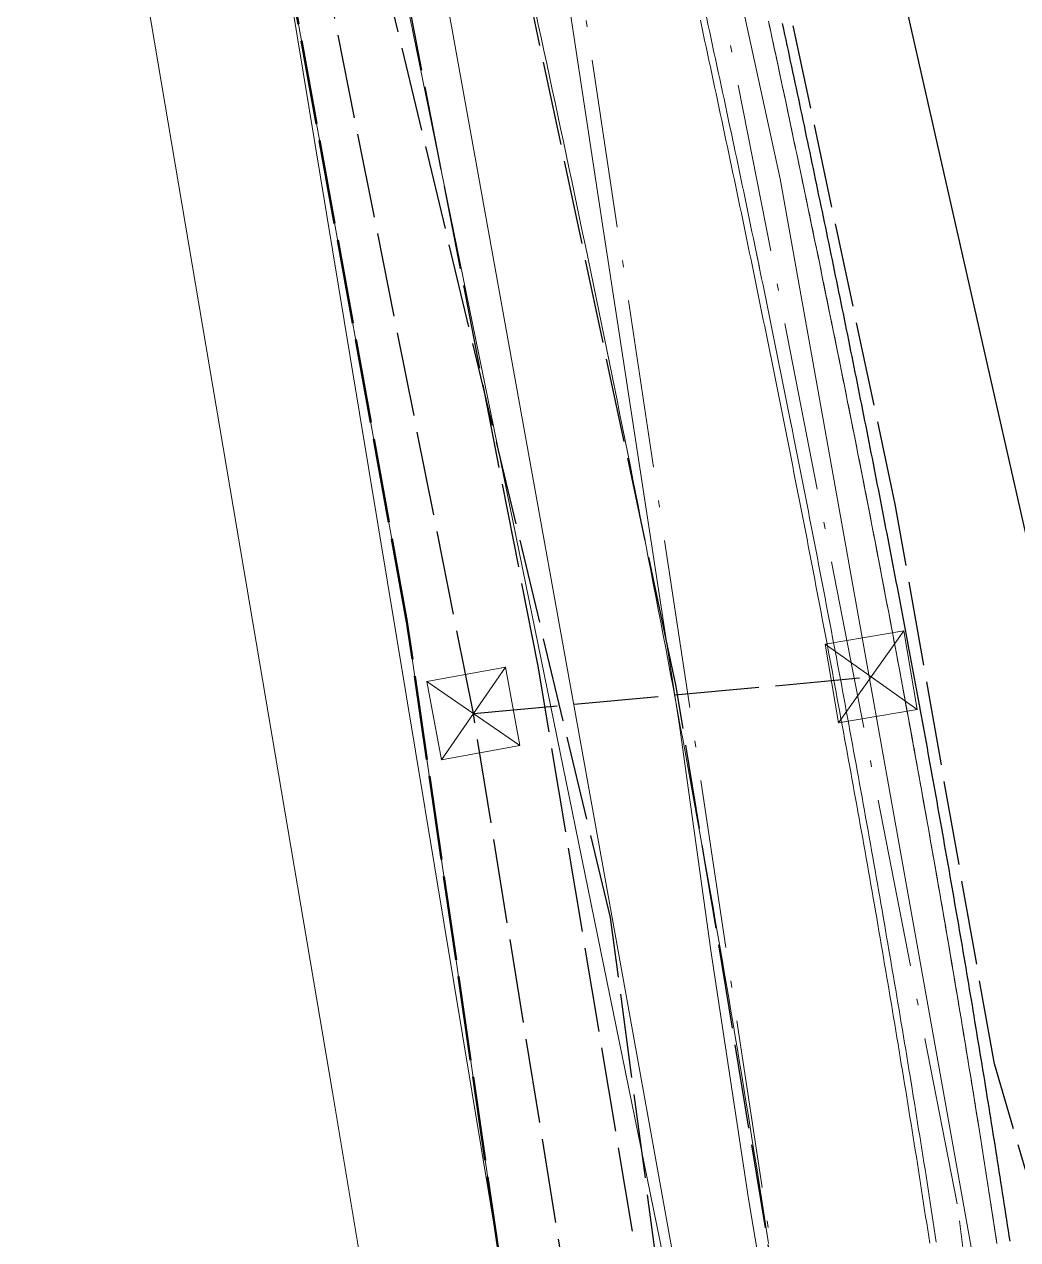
# Model space of a CAD drawing. Header units: metres. Extents: x 105014 to 106600, y 111320 to 118425.
# Drawn here: x 105850.84 to 105865.81, y 117623.05 to 117641.34 of the extents above; entities that cross this region are included whole.
import ezdxf

# ---------------------------------------------------------------- set-up
doc = ezdxf.new("R2010")
doc.units = ezdxf.units.M
doc.linetypes.add('DASHDOT', pattern=[3.556, 2.54, -0.508, 0, -0.508])
doc.linetypes.add('DASHED', pattern=[1.524, 1.27, -0.254])
for name, color, linetype, lineweight in [('00-BASE-LIMITE', 7, 'DASHED', 50), ('00-BASE-UE', 42, 'DASHED', 25), ('10-PAV-CALZADA-MIXTA', 8, 'CONTINUOUS', 30), ('10-PAV-CICLORUTA', 76, 'CONTINUOUS', 18), ('10-PAV-SARDINEL', 252, 'CONTINUOUS', 13), ('20-EP-ZONA-DURA', 253, 'CONTINUOUS', 13), ('20-EP-ZONA-VERDE', 84, 'CONTINUOUS', 13), ('30-RED-ENEL-NODOS', 11, 'CONTINUOUS', 13), ('30-RED-ENEL-PROY', 1, 'DASHED', 25), ('30-RED-ETB-EXIST', 145, 'CONTINUOUS', 13), ('30-RED-MOVISTAR-PROY', 4, 'DASHED', 25), ('30-RED-VANTI-EXIST', 52, 'CONTINUOUS', 13), ('30-RED-VANTI-PROY', 2, 'DASHED', 25), ('30-RED-VANTI-RETIRO', 8, 'DASHDOT', 13), ('35-RH-ACUE-MENOR-EXIST', 151, 'CONTINUOUS', 13), ('35-RH-ACUE-MENOR-PROY', 5, 'DASHED', 25), ('35-RH-PLUV-COLECTOR', 96, 'CONTINUOUS', 30), ('60-PREDIAL-LOTE', 42, 'CONTINUOUS', 13)]:
    doc.layers.add(name, color=color, linetype=linetype, lineweight=lineweight)

# ---------------------------------------------------------------- blocks, each defined once
blk = doc.blocks.new('CAJA_ENEL')
for p, q in [((-0.6, -0.6), (0.6, 0.6)), ((-0.6, 0.6), (0.6, -0.6))]:
    blk.add_line(p, q)
blk.add_lwpolyline([(-0.6, -0.6), (0.6, -0.6), (0.6, 0.6), (-0.6, 0.6)], close=True)

msp = doc.modelspace()

# ---------------------------------------------------------------- linework, layer by layer
at = {"layer": '00-BASE-LIMITE'}
msp.add_lwpolyline([(105858.9441, 117579.2321), (105858.0037, 117587.7827), (105859.2081, 117587.8995), (105858.6655, 117593.8995), (105857.3439, 117593.7831), (105856.4461, 117601.9481), (105856.3551, 117604.7461), (105857.6787, 117604.7817), (105858.9231, 117604.8151), (105859.8441, 117605.0941), (105860.3721, 117605.6111), (105860.6751, 117606.6931), (105860.1551, 117609.7351), (105858.0071, 117622.7351), (105856.6081, 117632.3481), (105854.4211, 117644.3971), (105852.0211, 117656.1071), (105849.9291, 117664.9301), (105847.7841, 117674.2351), (105846.2941, 117680.5101), (105844.4413, 117688.0453)], dxfattribs=at)
at = {"layer": '00-BASE-UE'}
msp.add_lwpolyline([(105858.9441, 117579.2321), (105858.0037, 117587.7827), (105859.2081, 117587.8995), (105858.6655, 117593.8995), (105857.3439, 117593.7831), (105856.4461, 117601.9481), (105856.3551, 117604.7461), (105857.6787, 117604.7817), (105858.9231, 117604.8151), (105859.8441, 117605.0941), (105860.3721, 117605.6111), (105860.6751, 117606.6931), (105860.1551, 117609.7351), (105858.0071, 117622.7351), (105856.6081, 117632.3481), (105854.4211, 117644.3971), (105852.0211, 117656.1071), (105849.9291, 117664.9301), (105847.7841, 117674.2351), (105846.2941, 117680.5101), (105844.4413, 117688.0453)], dxfattribs=at)
at = {"layer": '10-PAV-CALZADA-MIXTA'}
msp.add_lwpolyline([(105865.6931, 117623.0247), (105865.6807, 117623.1055), (105865.6681, 117623.1861), (105865.6557, 117623.2669), (105865.6431, 117623.3475), (105865.6307, 117623.4283), (105865.6181, 117623.5091), (105865.6055, 117623.5897), (105865.5931, 117623.6705), (105865.5807, 117623.7511), (105865.5681, 117623.8319), (105865.5555, 117623.9125), (105865.5431, 117623.9933), (105865.5305, 117624.0741), (105865.5181, 117624.1547), (105865.5055, 117624.2355), (105865.4929, 117624.3161), (105865.4799, 117624.3969), (105865.4671, 117624.4775), (105865.4541, 117624.5583), (105865.4411, 117624.6391), (105865.4283, 117624.7197), (105865.4153, 117624.8005), (105865.4023, 117624.8811), (105865.3893, 117624.9619), (105865.3765, 117625.0425), (105865.3635, 117625.1233), (105865.3505, 117625.2039), (105865.3377, 117625.2847), (105865.3247, 117625.3653), (105865.3117, 117625.4461), (105865.2987, 117625.5267), (105865.2855, 117625.6075), (105865.2721, 117625.6883), (105865.2587, 117625.7689), (105865.2453, 117625.8497), (105865.2319, 117625.9303), (105865.2187, 117626.0111), (105865.2053, 117626.0917), (105865.1919, 117626.1725), (105865.1785, 117626.2531), (105865.1651, 117626.3339), (105865.1517, 117626.4147), (105865.1385, 117626.4953), (105865.1251, 117626.5761), (105865.1117, 117626.6567), (105865.0983, 117626.7375), (105865.0847, 117626.8181), (105865.0709, 117626.8989), (105865.0573, 117626.9797), (105865.0435, 117627.0603), (105865.0297, 117627.1411), (105865.0159, 117627.2217), (105865.0021, 117627.3025), (105864.9883, 117627.3831), (105864.9745, 117627.4639), (105864.9609, 117627.5447), (105864.9471, 117627.6253), (105864.9333, 117627.7061), (105864.9195, 117627.7867), (105864.9057, 117627.8675), (105864.8919, 117627.9481), (105864.8781, 117628.0289), (105864.8639, 117628.1097), (105864.8497, 117628.1903), (105864.8357, 117628.2711), (105864.8215, 117628.3517), (105864.8073, 117628.4325), (105864.7931, 117628.5131), (105864.7789, 117628.5939), (105864.7649, 117628.6747), (105864.7505, 117628.7553), (105864.7365, 117628.8361), (105864.7223, 117628.9167), (105864.7081, 117628.9975), (105864.6939, 117629.0783), (105864.6797, 117629.1589), (105864.6657, 117629.2397), (105864.6511, 117629.3203), (105864.6367, 117629.4011), (105864.6221, 117629.4817), (105864.6075, 117629.5625), (105864.5931, 117629.6433), (105864.5785, 117629.7239), (105864.5639, 117629.8047), (105864.5493, 117629.8855), (105864.5347, 117629.9661), (105864.5203, 117630.0469), (105864.5057, 117630.1277), (105864.4911, 117630.2083), (105864.4767, 117630.2891), (105864.4621, 117630.3699), (105864.4475, 117630.4505), (105864.4329, 117630.5313), (105864.4179, 117630.6119), (105864.4031, 117630.6927), (105864.3881, 117630.7735), (105864.3731, 117630.8541), (105864.3583, 117630.9349), (105864.3433, 117631.0157), (105864.3285, 117631.0963), (105864.3135, 117631.1771), (105864.2987, 117631.2579), (105864.2837, 117631.3385), (105864.2687, 117631.4193), (105864.2539, 117631.4999), (105864.2389, 117631.5807), (105864.2241, 117631.6615), (105864.2091, 117631.7421), (105864.1939, 117631.8229), (105864.1785, 117631.9037), (105864.1633, 117631.9843), (105864.1481, 117632.0651), (105864.1329, 117632.1459), (105864.1175, 117632.2265), (105864.1023, 117632.3073), (105864.0871, 117632.3881), (105864.0717, 117632.4687), (105864.0565, 117632.5495), (105864.0411, 117632.6303), (105864.0259, 117632.7109), (105864.0107, 117632.7917), (105863.9955, 117632.8725), (105863.9801, 117632.9531), (105863.9647, 117633.0339), (105863.9491, 117633.1147), (105863.9335, 117633.1955), (105863.9179, 117633.2761), (105863.9023, 117633.3569), (105863.8867, 117633.4377), (105863.8711, 117633.5183), (105863.8553, 117633.5991), (105863.8399, 117633.6799), (105863.8243, 117633.7607), (105863.8085, 117633.8413), (105863.7931, 117633.9221), (105863.7773, 117634.0029), (105863.7617, 117634.0837), (105863.7463, 117634.1643), (105863.7305, 117634.2451), (105863.7145, 117634.3259), (105863.6987, 117634.4067), (105863.6827, 117634.4873), (105863.6667, 117634.5681), (105863.6509, 117634.6489), (105863.6349, 117634.7297), (105863.6191, 117634.8103), (105863.6031, 117634.8911), (105863.5871, 117634.9719), (105863.5713, 117635.0527), (105863.5553, 117635.1333), (105863.5393, 117635.2141), (105863.5235, 117635.2949), (105863.5075, 117635.3755), (105863.4915, 117635.4563), (105863.4753, 117635.5371), (105863.4591, 117635.6179), (105863.4429, 117635.6987), (105863.4267, 117635.7795), (105863.4103, 117635.8601), (105863.3941, 117635.9409), (105863.3779, 117636.0217), (105863.3617, 117636.1025), (105863.3455, 117636.1833), (105863.3291, 117636.2639), (105863.3129, 117636.3447), (105863.2967, 117636.4255), (105863.2805, 117636.5063), (105863.2643, 117636.5871), (105863.2479, 117636.6677), (105863.2317, 117636.7485), (105863.2151, 117636.8293), (105863.1985, 117636.9101), (105863.1819, 117636.9909), (105863.1655, 117637.0717), (105863.1489, 117637.1525), (105863.1323, 117637.2333), (105863.1159, 117637.3141), (105863.0993, 117637.3947), (105863.0827, 117637.4755), (105863.0663, 117637.5563), (105863.0497, 117637.6371), (105863.0331, 117637.7179), (105863.0165, 117637.7987), (105863.0001, 117637.8793), (105862.9835, 117637.9601), (105862.9667, 117638.0411), (105862.9499, 117638.1217), (105862.9331, 117638.2025), (105862.9161, 117638.2833), (105862.8993, 117638.3641), (105862.8825, 117638.4449), (105862.8657, 117638.5257), (105862.8489, 117638.6065), (105862.8321, 117638.6873), (105862.8153, 117638.7681), (105862.7985, 117638.8489), (105862.7817, 117638.9297), (105862.7649, 117639.0105), (105862.7479, 117639.0913), (105862.7311, 117639.1721), (105862.7141, 117639.2527), (105862.6971, 117639.3337), (105862.6799, 117639.4145), (105862.6629, 117639.4953), (105862.6457, 117639.5761), (105862.6287, 117639.6569), (105862.6115, 117639.7377), (105862.5945, 117639.8185), (105862.5773, 117639.8993), (105862.5603, 117639.9801), (105862.5433, 117640.0609), (105862.5261, 117640.1417), (105862.5091, 117640.2225), (105862.4919, 117640.3033), (105862.4749, 117640.3841), (105862.4577, 117640.4649), (105862.4403, 117640.5457), (105862.4229, 117640.6265), (105862.4057, 117640.7073), (105862.3883, 117640.7881), (105862.3709, 117640.8691), (105862.3535, 117640.9499), (105862.3363, 117641.0307), (105862.3189, 117641.1115), (105862.3015, 117641.1923), (105862.2841, 117641.2731), (105862.2669, 117641.3539)], dxfattribs=at)
at = {"layer": '10-PAV-CICLORUTA'}
for points in [[(105862.0555, 117622.9909), (105862.0253, 117623.1853), (105861.9951, 117623.3797), (105861.9651, 117623.5743), (105861.9347, 117623.7687), (105861.9035, 117623.9631), (105861.8723, 117624.1575), (105861.8411, 117624.3521), (105861.8099, 117624.5465), (105861.7787, 117624.7411), (105861.7477, 117624.9355), (105861.7155, 117625.1301), (105861.6833, 117625.3247), (105861.6511, 117625.5193), (105861.6189, 117625.7139), (105861.5865, 117625.9085), (105861.5543, 117626.1031), (105861.5215, 117626.2977), (105861.4883, 117626.4925), (105861.4551, 117626.6871), (105861.4219, 117626.8819), (105861.3887, 117627.0767), (105861.3553, 117627.2713), (105861.3219, 117627.4661), (105861.2877, 117627.6609), (105861.2535, 117627.8557), (105861.2193, 117628.0505), (105861.1851, 117628.2453), (105861.1509, 117628.4401), (105861.1167, 117628.6349), (105861.0815, 117628.8299), (105861.0465, 117629.0249), (105861.0113, 117629.2197), (105860.9761, 117629.4147), (105860.9411, 117629.6097), (105860.9059, 117629.8045), (105860.8701, 117629.9995), (105860.8341, 117630.1947), (105860.7981, 117630.3897), (105860.7621, 117630.5847), (105860.7261, 117630.7797), (105860.6899, 117630.9747), (105860.6535, 117631.1699), (105860.6167, 117631.3651), (105860.5797, 117631.5603), (105860.5429, 117631.7553), (105860.5059, 117631.9505), (105860.4691, 117632.1457), (105860.4319, 117632.3409), (105860.3943, 117632.5361), (105860.3565, 117632.7315), (105860.3187, 117632.9267), (105860.2809, 117633.1219), (105860.2433, 117633.3173), (105860.2055, 117633.5125), (105860.1671, 117633.7079), (105860.1285, 117633.9033), (105860.0901, 117634.0987), (105860.0515, 117634.2941), (105860.0129, 117634.4895), (105859.9743, 117634.6849), (105859.9353, 117634.8805), (105859.8961, 117635.0759), (105859.8567, 117635.2715), (105859.8173, 117635.4671), (105859.7781, 117635.6625), (105859.7387, 117635.8581), (105859.6993, 117636.0537), (105859.6591, 117636.2493), (105859.6191, 117636.4449), (105859.5791, 117636.6407), (105859.5389, 117636.8363), (105859.4989, 117637.0319), (105859.4587, 117637.2275), (105859.4181, 117637.4233), (105859.3773, 117637.6191), (105859.3365, 117637.8149), (105859.2957, 117638.0107), (105859.2549, 117638.2065), (105859.2143, 117638.4023), (105859.1729, 117638.5983), (105859.1315, 117638.7941), (105859.0901, 117638.9901), (105859.0487, 117639.1861), (105859.0071, 117639.3819), (105858.9657, 117639.5779), (105858.9239, 117639.7739), (105858.8819, 117639.9699), (105858.8399, 117640.1661), (105858.7977, 117640.3621), (105858.7557, 117640.5583), (105858.7135, 117640.7543), (105858.6713, 117640.9503), (105858.6287, 117641.1465), (105858.5859, 117641.3429), (105858.5433, 117641.5391)], [(105861.0281, 117641.4069), (105861.0497, 117641.3065), (105861.0713, 117641.2063), (105861.0927, 117641.1061), (105861.1143, 117641.0057), (105861.1357, 117640.9055), (105861.1573, 117640.8051), (105861.1789, 117640.7049), (105861.2003, 117640.6045), (105861.2219, 117640.5043), (105861.2433, 117640.4039), (105861.2649, 117640.3037), (105861.2865, 117640.2035), (105861.3077, 117640.1031), (105861.3289, 117640.0029), (105861.3501, 117639.9027), (105861.3713, 117639.8025), (105861.3925, 117639.7021), (105861.4137, 117639.6019), (105861.4349, 117639.5017), (105861.4561, 117639.4015), (105861.4773, 117639.3011), (105861.4985, 117639.2009), (105861.5197, 117639.1007), (105861.5411, 117639.0005), (105861.5621, 117638.9001), (105861.5829, 117638.7999), (105861.6037, 117638.6997), (105861.6247, 117638.5995), (105861.6455, 117638.4993), (105861.6663, 117638.3991), (105861.6871, 117638.2989), (105861.7081, 117638.1987), (105861.7289, 117638.0985), (105861.7499, 117637.9983), (105861.7707, 117637.8981), (105861.7915, 117637.7979), (105861.8123, 117637.6977), (105861.8329, 117637.5975), (105861.8533, 117637.4973), (105861.8739, 117637.3971), (105861.8943, 117637.2969), (105861.9149, 117637.1967), (105861.9355, 117637.0967), (105861.9559, 117636.9963), (105861.9765, 117636.8963), (105861.9969, 117636.7961), (105862.0175, 117636.6959), (105862.0381, 117636.5957), (105862.0585, 117636.4955), (105862.0787, 117636.3953), (105862.0989, 117636.2953), (105862.1191, 117636.1951), (105862.1391, 117636.0949), (105862.1593, 117635.9949), (105862.1795, 117635.8947), (105862.1995, 117635.7945), (105862.2197, 117635.6943), (105862.2399, 117635.5943), (105862.2599, 117635.4941), (105862.2801, 117635.3939), (105862.3003, 117635.2937), (105862.3203, 117635.1937), (105862.3401, 117635.0935), (105862.3597, 117634.9933), (105862.3795, 117634.8933), (105862.3993, 117634.7933), (105862.4189, 117634.6931), (105862.4387, 117634.5929), (105862.4585, 117634.4929), (105862.4783, 117634.3927), (105862.4979, 117634.2925), (105862.5177, 117634.1925), (105862.5375, 117634.0923), (105862.5573, 117633.9923), (105862.5765, 117633.8923), (105862.5959, 117633.7921), (105862.6153, 117633.6921), (105862.6347, 117633.5919), (105862.6539, 117633.4919), (105862.6733, 117633.3917), (105862.6927, 117633.2917), (105862.7119, 117633.1915), (105862.7313, 117633.0915), (105862.7507, 117632.9913), (105862.7701, 117632.8913), (105862.7893, 117632.7911), (105862.8083, 117632.6911), (105862.8273, 117632.5911), (105862.8463, 117632.4911), (105862.8651, 117632.3909), (105862.8841, 117632.2909), (105862.9031, 117632.1909), (105862.9219, 117632.0909), (105862.9409, 117631.9907), (105862.9597, 117631.8907), (105862.9787, 117631.7905), (105862.9977, 117631.6905), (105863.0165, 117631.5905), (105863.0353, 117631.4905), (105863.0539, 117631.3903), (105863.0723, 117631.2903), (105863.0907, 117631.1903), (105863.1093, 117631.0903), (105863.1277, 117630.9903), (105863.1463, 117630.8903), (105863.1647, 117630.7903), (105863.1831, 117630.6901), (105863.2017, 117630.5901), (105863.2201, 117630.4901), (105863.2385, 117630.3901), (105863.2571, 117630.2901), (105863.2751, 117630.1899), (105863.2931, 117630.0901), (105863.3113, 117629.9899), (105863.3293, 117629.8899), (105863.3473, 117629.7899), (105863.3653, 117629.6899), (105863.3833, 117629.5899), (105863.4013, 117629.4899), (105863.4193, 117629.3899), (105863.4373, 117629.2899), (105863.4553, 117629.1899), (105863.4733, 117629.0899), (105863.4911, 117628.9899), (105863.5087, 117628.8899), (105863.5263, 117628.7899), (105863.5437, 117628.6899), (105863.5613, 117628.5899), (105863.5789, 117628.4899), (105863.5965, 117628.3899), (105863.6139, 117628.2899), (105863.6315, 117628.1899), (105863.6491, 117628.0899), (105863.6667, 117627.9899), (105863.6841, 117627.8901), (105863.7015, 117627.7901), (105863.7187, 117627.6901), (105863.7357, 117627.5901), (105863.7527, 117627.4901), (105863.7699, 117627.3901), (105863.7869, 117627.2903), (105863.8039, 117627.1903), (105863.8209, 117627.0903), (105863.8381, 117626.9903), (105863.8551, 117626.8903), (105863.8721, 117626.7903), (105863.8893, 117626.6905), (105863.9063, 117626.5905), (105863.9229, 117626.4905), (105863.9395, 117626.3905), (105863.9559, 117626.2905), (105863.9725, 117626.1907), (105863.9891, 117626.0907), (105864.0057, 117625.9907), (105864.0223, 117625.8907), (105864.0387, 117625.7909), (105864.0553, 117625.6909), (105864.0719, 117625.5909), (105864.0883, 117625.4911), (105864.1049, 117625.3911), (105864.1213, 117625.2911), (105864.1373, 117625.1913), (105864.1533, 117625.0913), (105864.1693, 117624.9913), (105864.1853, 117624.8915), (105864.2013, 117624.7915), (105864.2173, 117624.6917), (105864.2333, 117624.5917), (105864.2495, 117624.4917), (105864.2655, 117624.3919), (105864.2815, 117624.2919), (105864.2975, 117624.1921), (105864.3135, 117624.0921), (105864.3289, 117623.9921), (105864.3445, 117623.8923), (105864.3599, 117623.7923), (105864.3753, 117623.6925), (105864.3909, 117623.5925), (105864.4063, 117623.4927), (105864.4219, 117623.3927), (105864.4373, 117623.2927), (105864.4529, 117623.1927), (105864.4683, 117623.0929), (105864.4837, 117622.9929)]]:
    msp.add_lwpolyline(points, dxfattribs=at)
at = {"layer": '10-PAV-SARDINEL'}
for points in [[(105865.4954, 117622.9949), (105865.4831, 117623.0749), (105865.4705, 117623.1555), (105865.4581, 117623.2363), (105865.4455, 117623.3169), (105865.4331, 117623.3978), (105865.4205, 117623.4783), (105865.4079, 117623.5591), (105865.3954, 117623.6402), (105865.3831, 117623.7205), (105865.3705, 117623.8011), (105865.3579, 117623.8819), (105865.3455, 117623.9628), (105865.3329, 117624.0435), (105865.3205, 117624.1241), (105865.3079, 117624.2047), (105865.2954, 117624.2848), (105865.2824, 117624.3653), (105865.2696, 117624.4459), (105865.2566, 117624.5265), (105865.2436, 117624.6075), (105865.2308, 117624.6881), (105865.2179, 117624.7687), (105865.2049, 117624.8493), (105865.1918, 117624.9303), (105865.179, 117625.0109), (105865.1661, 117625.0915), (105865.1531, 117625.1724), (105865.1403, 117625.2532), (105865.1273, 117625.3335), (105865.1143, 117625.4143), (105865.1013, 117625.4947), (105865.0882, 117625.5751), (105865.0748, 117625.6556), (105865.0614, 117625.7362), (105865.048, 117625.817), (105865.0346, 117625.8978), (105865.0214, 117625.9786), (105865.008, 117626.059), (105864.9946, 117626.1398), (105864.9812, 117626.2204), (105864.9678, 117626.3012), (105864.9544, 117626.3822), (105864.9412, 117626.4628), (105864.9278, 117626.5434), (105864.9144, 117626.624), (105864.9011, 117626.7044), (105864.8876, 117626.7846), (105864.8738, 117626.8655), (105864.8602, 117626.9462), (105864.8464, 117627.0266), (105864.8326, 117627.1074), (105864.8188, 117627.188), (105864.805, 117627.2688), (105864.7912, 117627.3494), (105864.7774, 117627.4305), (105864.7638, 117627.5112), (105864.75, 117627.5916), (105864.7362, 117627.6724), (105864.7224, 117627.753), (105864.7086, 117627.8338), (105864.6948, 117627.914), (105864.6811, 117627.9948), (105864.6669, 117628.0751), (105864.6527, 117628.1559), (105864.6387, 117628.2367), (105864.6245, 117628.3171), (105864.6103, 117628.3979), (105864.5961, 117628.4785), (105864.5819, 117628.5596), (105864.5679, 117628.6401), (105864.5535, 117628.7206), (105864.5395, 117628.8017), (105864.5253, 117628.8821), (105864.5111, 117628.9629), (105864.4969, 117629.0437), (105864.4827, 117629.1245), (105864.4688, 117629.2049), (105864.4543, 117629.285), (105864.4399, 117629.3658), (105864.4253, 117629.4461), (105864.4107, 117629.5272), (105864.3963, 117629.608), (105864.3817, 117629.6883), (105864.3671, 117629.7691), (105864.3525, 117629.8499), (105864.3379, 117629.9308), (105864.3235, 117630.0116), (105864.3089, 117630.0921), (105864.2943, 117630.173), (105864.2799, 117630.2538), (105864.2653, 117630.3343), (105864.2507, 117630.4149), (105864.2362, 117630.4952), (105864.2213, 117630.5756), (105864.2065, 117630.6565), (105864.1915, 117630.737), (105864.1765, 117630.8178), (105864.1617, 117630.8987), (105864.1467, 117630.9794), (105864.1319, 117631.06), (105864.1169, 117631.1409), (105864.1021, 117631.2216), (105864.0871, 117631.302), (105864.0721, 117631.383), (105864.0573, 117631.4636), (105864.0423, 117631.5445), (105864.0275, 117631.6252), (105864.0125, 117631.7053), (105863.9974, 117631.7857), (105863.982, 117631.8665), (105863.9668, 117631.9473), (105863.9515, 117632.0281), (105863.9364, 117632.1087), (105863.921, 117632.1893), (105863.9057, 117632.2703), (105863.8906, 117632.3509), (105863.8752, 117632.4315), (105863.86, 117632.5123), (105863.8446, 117632.5931), (105863.8294, 117632.6739), (105863.8141, 117632.7547), (105863.799, 117632.8353), (105863.7837, 117632.9157), (105863.7683, 117632.9963), (105863.7527, 117633.0768), (105863.7371, 117633.1576), (105863.7215, 117633.2382), (105863.7059, 117633.319), (105863.6903, 117633.3998), (105863.6748, 117633.4801), (105863.6589, 117633.5612), (105863.6435, 117633.6423), (105863.628, 117633.7225), (105863.6121, 117633.8034), (105863.5967, 117633.8842), (105863.581, 117633.9648), (105863.5653, 117634.046), (105863.55, 117634.1264), (105863.5343, 117634.2065), (105863.5183, 117634.2873), (105863.5025, 117634.3681), (105863.4865, 117634.4485), (105863.4705, 117634.5295), (105863.4547, 117634.6103), (105863.4387, 117634.6911), (105863.4229, 117634.7717), (105863.4069, 117634.8523), (105863.3909, 117634.9333), (105863.3751, 117635.0141), (105863.3591, 117635.0945), (105863.3431, 117635.1755), (105863.3273, 117635.2563), (105863.3113, 117635.3367), (105863.2953, 117635.4174), (105863.2792, 117635.4978), (105863.263, 117635.5786), (105863.2468, 117635.6594), (105863.2307, 117635.7399), (105863.2143, 117635.8205), (105863.198, 117635.9016), (105863.1818, 117635.9824), (105863.1656, 117636.0632), (105863.1495, 117636.1437), (105863.1331, 117636.2243), (105863.1168, 117636.3054), (105863.1006, 117636.3862), (105863.0844, 117636.467), (105863.0683, 117636.5475), (105863.0519, 117636.6281), (105863.0357, 117636.7088), (105863.0192, 117636.7891), (105863.0026, 117636.8699), (105862.986, 117636.9509), (105862.9696, 117637.0317), (105862.953, 117637.1123), (105862.9364, 117637.1933), (105862.92, 117637.2741), (105862.9034, 117637.3545), (105862.8868, 117637.4355), (105862.8704, 117637.5163), (105862.8538, 117637.5969), (105862.8372, 117637.6777), (105862.8206, 117637.7587), (105862.8042, 117637.8393), (105862.7877, 117637.9197), (105862.7709, 117638.0004), (105862.7541, 117638.081), (105862.7374, 117638.1616), (105862.7204, 117638.2424), (105862.7035, 117638.3234), (105862.6867, 117638.4042), (105862.6699, 117638.485), (105862.6531, 117638.5658), (105862.6363, 117638.6466), (105862.6195, 117638.7274), (105862.6027, 117638.8082), (105862.5859, 117638.889), (105862.5692, 117638.9696), (105862.5522, 117639.0504), (105862.5354, 117639.1311), (105862.5184, 117639.2115), (105862.5015, 117639.2924), (105862.4843, 117639.3731), (105862.4673, 117639.4539), (105862.4501, 117639.5347), (105862.4331, 117639.6155), (105862.4159, 117639.6963), (105862.3989, 117639.7771), (105862.3817, 117639.8579), (105862.3646, 117639.9389), (105862.3477, 117640.0195), (105862.3305, 117640.1003), (105862.3135, 117640.1811), (105862.2963, 117640.2619), (105862.2793, 117640.3427), (105862.2622, 117640.4231), (105862.2448, 117640.5036), (105862.2274, 117640.5847), (105862.2102, 117640.6655), (105862.1928, 117640.7461), (105862.1754, 117640.8271), (105862.158, 117640.9081), (105862.1408, 117640.9889), (105862.1234, 117641.0694), (105862.106, 117641.1502), (105862.0886, 117641.2313), (105862.0714, 117641.3121), (105862.054, 117641.3929)], [(105862.2669, 117641.3539), (105862.2841, 117641.2731), (105862.3015, 117641.1923), (105862.3189, 117641.1115), (105862.3363, 117641.0307), (105862.3535, 117640.9499), (105862.3709, 117640.8691), (105862.3883, 117640.7881), (105862.4057, 117640.7073), (105862.4229, 117640.6265), (105862.4403, 117640.5457), (105862.4577, 117640.4649), (105862.4749, 117640.3841), (105862.4919, 117640.3033), (105862.5091, 117640.2225), (105862.5261, 117640.1417), (105862.5433, 117640.0609), (105862.5603, 117639.9801), (105862.5773, 117639.8993), (105862.5945, 117639.8185), (105862.6115, 117639.7377), (105862.6287, 117639.6569), (105862.6457, 117639.5761), (105862.6629, 117639.4953), (105862.6799, 117639.4145), (105862.6971, 117639.3337), (105862.7141, 117639.2527), (105862.7311, 117639.1721), (105862.7479, 117639.0913), (105862.7649, 117639.0105), (105862.7817, 117638.9297), (105862.7985, 117638.8489), (105862.8153, 117638.7681), (105862.8321, 117638.6873), (105862.8489, 117638.6065), (105862.8657, 117638.5257), (105862.8825, 117638.4449), (105862.8993, 117638.3641), (105862.9161, 117638.2833), (105862.9331, 117638.2025), (105862.9499, 117638.1217), (105862.9667, 117638.0411), (105862.9835, 117637.9601), (105863.0001, 117637.8793), (105863.0165, 117637.7987), (105863.0331, 117637.7179), (105863.0497, 117637.6371), (105863.0663, 117637.5563), (105863.0827, 117637.4755), (105863.0993, 117637.3947), (105863.1159, 117637.3141), (105863.1323, 117637.2333), (105863.1489, 117637.1525), (105863.1655, 117637.0717), (105863.1819, 117636.9909), (105863.1985, 117636.9101), (105863.2151, 117636.8293), (105863.2317, 117636.7485), (105863.2479, 117636.6677), (105863.2643, 117636.5871), (105863.2805, 117636.5063), (105863.2967, 117636.4255), (105863.3129, 117636.3447), (105863.3291, 117636.2639), (105863.3455, 117636.1833), (105863.3617, 117636.1025), (105863.3779, 117636.0217), (105863.3941, 117635.9409), (105863.4103, 117635.8601), (105863.4267, 117635.7795), (105863.4429, 117635.6987), (105863.4591, 117635.6179), (105863.4753, 117635.5371), (105863.4915, 117635.4563), (105863.5075, 117635.3755), (105863.5235, 117635.2949), (105863.5393, 117635.2141), (105863.5553, 117635.1333), (105863.5713, 117635.0527), (105863.5871, 117634.9719), (105863.6031, 117634.8911), (105863.6191, 117634.8103), (105863.6349, 117634.7297), (105863.6509, 117634.6489), (105863.6667, 117634.5681), (105863.6827, 117634.4873), (105863.6987, 117634.4067), (105863.7145, 117634.3259), (105863.7305, 117634.2451), (105863.7463, 117634.1643), (105863.7617, 117634.0837), (105863.7773, 117634.0029), (105863.7931, 117633.9221), (105863.8085, 117633.8413), (105863.8243, 117633.7607), (105863.8399, 117633.6799), (105863.8553, 117633.5991), (105863.8711, 117633.5183), (105863.8867, 117633.4377), (105863.9023, 117633.3569), (105863.9179, 117633.2761), (105863.9335, 117633.1955), (105863.9491, 117633.1147), (105863.9647, 117633.0339), (105863.9801, 117632.9531), (105863.9955, 117632.8725), (105864.0107, 117632.7917), (105864.0259, 117632.7109), (105864.0411, 117632.6303), (105864.0565, 117632.5495), (105864.0717, 117632.4687), (105864.0871, 117632.3881), (105864.1023, 117632.3073), (105864.1175, 117632.2265), (105864.1329, 117632.1459), (105864.1481, 117632.0651), (105864.1633, 117631.9843), (105864.1785, 117631.9037), (105864.1939, 117631.8229), (105864.2091, 117631.7421), (105864.2241, 117631.6615), (105864.2389, 117631.5807), (105864.2539, 117631.4999), (105864.2687, 117631.4193), (105864.2837, 117631.3385), (105864.2987, 117631.2579), (105864.3135, 117631.1771), (105864.3285, 117631.0963), (105864.3433, 117631.0157), (105864.3583, 117630.9349), (105864.3731, 117630.8541), (105864.3881, 117630.7735), (105864.4031, 117630.6927), (105864.4179, 117630.6119), (105864.4329, 117630.5313), (105864.4475, 117630.4505), (105864.4621, 117630.3699), (105864.4767, 117630.2891), (105864.4911, 117630.2083), (105864.5057, 117630.1277), (105864.5203, 117630.0469), (105864.5347, 117629.9661), (105864.5493, 117629.8855), (105864.5639, 117629.8047), (105864.5785, 117629.7239), (105864.5931, 117629.6433), (105864.6075, 117629.5625), (105864.6221, 117629.4817), (105864.6367, 117629.4011), (105864.6511, 117629.3203), (105864.6657, 117629.2397), (105864.6797, 117629.1589), (105864.6939, 117629.0783), (105864.7081, 117628.9975), (105864.7223, 117628.9167), (105864.7365, 117628.8361), (105864.7505, 117628.7553), (105864.7649, 117628.6747), (105864.7789, 117628.5939), (105864.7931, 117628.5131), (105864.8073, 117628.4325), (105864.8215, 117628.3517), (105864.8357, 117628.2711), (105864.8497, 117628.1903), (105864.8639, 117628.1097), (105864.8781, 117628.0289), (105864.8919, 117627.9481), (105864.9057, 117627.8675), (105864.9195, 117627.7867), (105864.9333, 117627.7061), (105864.9471, 117627.6253), (105864.9609, 117627.5447), (105864.9745, 117627.4639), (105864.9883, 117627.3831), (105865.0021, 117627.3025), (105865.0159, 117627.2217), (105865.0297, 117627.1411), (105865.0435, 117627.0603), (105865.0573, 117626.9797), (105865.0709, 117626.8989), (105865.0847, 117626.8181), (105865.0983, 117626.7375), (105865.1117, 117626.6567), (105865.1251, 117626.5761), (105865.1385, 117626.4953), (105865.1517, 117626.4147), (105865.1651, 117626.3339), (105865.1785, 117626.2531), (105865.1919, 117626.1725), (105865.2053, 117626.0917), (105865.2187, 117626.0111), (105865.2319, 117625.9303), (105865.2453, 117625.8497), (105865.2587, 117625.7689), (105865.2721, 117625.6883), (105865.2855, 117625.6075), (105865.2987, 117625.5267), (105865.3117, 117625.4461), (105865.3247, 117625.3653), (105865.3377, 117625.2847), (105865.3505, 117625.2039), (105865.3635, 117625.1233), (105865.3765, 117625.0425), (105865.3893, 117624.9619), (105865.4023, 117624.8811), (105865.4153, 117624.8005), (105865.4283, 117624.7197), (105865.4411, 117624.6391), (105865.4541, 117624.5583), (105865.4671, 117624.4775), (105865.4799, 117624.3969), (105865.4929, 117624.3161), (105865.5055, 117624.2355), (105865.5181, 117624.1547), (105865.5305, 117624.0741), (105865.5431, 117623.9933), (105865.5555, 117623.9125), (105865.5681, 117623.8319), (105865.5807, 117623.7511), (105865.5931, 117623.6705), (105865.6055, 117623.5897), (105865.6181, 117623.5091), (105865.6307, 117623.4283), (105865.6431, 117623.3475), (105865.6557, 117623.2669), (105865.6681, 117623.1861), (105865.6807, 117623.1055), (105865.6931, 117623.0247)]]:
    msp.add_lwpolyline(points, dxfattribs=at)
at = {"layer": '20-EP-ZONA-DURA'}
for points in [[(105858.9441, 117579.2321), (105858.0037, 117587.7827), (105859.2081, 117587.8995), (105858.6655, 117593.8995), (105857.3439, 117593.7831), (105856.4461, 117601.9481), (105856.3551, 117604.7461), (105857.6787, 117604.7817), (105858.9231, 117604.8151), (105859.8441, 117605.0941), (105860.3721, 117605.6111), (105860.6751, 117606.6931), (105860.1551, 117609.7351), (105858.0071, 117622.7351), (105856.6081, 117632.3481), (105854.4211, 117644.3971), (105852.0211, 117656.1071), (105849.9291, 117664.9301), (105847.7841, 117674.2351), (105846.2941, 117680.5101), (105844.4413, 117688.0453)], [(105858.5433, 117641.5391), (105858.5859, 117641.3429), (105858.6287, 117641.1465), (105858.6713, 117640.9503), (105858.7135, 117640.7543), (105858.7557, 117640.5583), (105858.7977, 117640.3621), (105858.8399, 117640.1661), (105858.8819, 117639.9699), (105858.9239, 117639.7739), (105858.9657, 117639.5779), (105859.0071, 117639.3819), (105859.0487, 117639.1861), (105859.0901, 117638.9901), (105859.1315, 117638.7941), (105859.1729, 117638.5983), (105859.2143, 117638.4023), (105859.2549, 117638.2065), (105859.2957, 117638.0107), (105859.3365, 117637.8149), (105859.3773, 117637.6191), (105859.4181, 117637.4233), (105859.4587, 117637.2275), (105859.4989, 117637.0319), (105859.5389, 117636.8363), (105859.5791, 117636.6407), (105859.6191, 117636.4449), (105859.6591, 117636.2493), (105859.6993, 117636.0537), (105859.7387, 117635.8581), (105859.7781, 117635.6625), (105859.8173, 117635.4671), (105859.8567, 117635.2715), (105859.8961, 117635.0759), (105859.9353, 117634.8805), (105859.9743, 117634.6849), (105860.0129, 117634.4895), (105860.0515, 117634.2941), (105860.0901, 117634.0987), (105860.1285, 117633.9033), (105860.1671, 117633.7079), (105860.2055, 117633.5125), (105860.2433, 117633.3173), (105860.2809, 117633.1219), (105860.3187, 117632.9267), (105860.3565, 117632.7315), (105860.3943, 117632.5361), (105860.4319, 117632.3409), (105860.4691, 117632.1457), (105860.5059, 117631.9505), (105860.5429, 117631.7553), (105860.5797, 117631.5603), (105860.6167, 117631.3651), (105860.6535, 117631.1699), (105860.6899, 117630.9747), (105860.7261, 117630.7797), (105860.7621, 117630.5847), (105860.7981, 117630.3897), (105860.8341, 117630.1947), (105860.8701, 117629.9995), (105860.9059, 117629.8045), (105860.9411, 117629.6097), (105860.9761, 117629.4147), (105861.0113, 117629.2197), (105861.0465, 117629.0249), (105861.0815, 117628.8299), (105861.1167, 117628.6349), (105861.1509, 117628.4401), (105861.1851, 117628.2453), (105861.2193, 117628.0505), (105861.2535, 117627.8557), (105861.2877, 117627.6609), (105861.3219, 117627.4661), (105861.3553, 117627.2713), (105861.3887, 117627.0767), (105861.4219, 117626.8819), (105861.4551, 117626.6871), (105861.4883, 117626.4925), (105861.5215, 117626.2977), (105861.5543, 117626.1031), (105861.5865, 117625.9085), (105861.6189, 117625.7139), (105861.6511, 117625.5193), (105861.6833, 117625.3247), (105861.7155, 117625.1301), (105861.7477, 117624.9355), (105861.7787, 117624.7411), (105861.8099, 117624.5465), (105861.8411, 117624.3521), (105861.8723, 117624.1575), (105861.9035, 117623.9631), (105861.9347, 117623.7687), (105861.9651, 117623.5743), (105861.9951, 117623.3797), (105862.0253, 117623.1853), (105862.0555, 117622.9909)], [(105864.4837, 117622.9929), (105864.4683, 117623.0929), (105864.4529, 117623.1927), (105864.4373, 117623.2927), (105864.4219, 117623.3927), (105864.4063, 117623.4927), (105864.3909, 117623.5925), (105864.3753, 117623.6925), (105864.3599, 117623.7923), (105864.3445, 117623.8923), (105864.3289, 117623.9921), (105864.3135, 117624.0921), (105864.2975, 117624.1921), (105864.2815, 117624.2919), (105864.2655, 117624.3919), (105864.2495, 117624.4917), (105864.2333, 117624.5917), (105864.2173, 117624.6917), (105864.2013, 117624.7915), (105864.1853, 117624.8915), (105864.1693, 117624.9913), (105864.1533, 117625.0913), (105864.1373, 117625.1913), (105864.1213, 117625.2911), (105864.1049, 117625.3911), (105864.0883, 117625.4911), (105864.0719, 117625.5909), (105864.0553, 117625.6909), (105864.0387, 117625.7909), (105864.0223, 117625.8907), (105864.0057, 117625.9907), (105863.9891, 117626.0907), (105863.9725, 117626.1907), (105863.9559, 117626.2905), (105863.9395, 117626.3905), (105863.9229, 117626.4905), (105863.9063, 117626.5905), (105863.8893, 117626.6905), (105863.8721, 117626.7903), (105863.8551, 117626.8903), (105863.8381, 117626.9903), (105863.8209, 117627.0903), (105863.8039, 117627.1903), (105863.7869, 117627.2903), (105863.7699, 117627.3901), (105863.7527, 117627.4901), (105863.7357, 117627.5901), (105863.7187, 117627.6901), (105863.7015, 117627.7901), (105863.6841, 117627.8901), (105863.6667, 117627.9899), (105863.6491, 117628.0899), (105863.6315, 117628.1899), (105863.6139, 117628.2899), (105863.5965, 117628.3899), (105863.5789, 117628.4899), (105863.5613, 117628.5899), (105863.5437, 117628.6899), (105863.5263, 117628.7899), (105863.5087, 117628.8899), (105863.4911, 117628.9899), (105863.4733, 117629.0899), (105863.4553, 117629.1899), (105863.4373, 117629.2899), (105863.4193, 117629.3899), (105863.4013, 117629.4899), (105863.3833, 117629.5899), (105863.3653, 117629.6899), (105863.3473, 117629.7899), (105863.3293, 117629.8899), (105863.3113, 117629.9899), (105863.2931, 117630.0901), (105863.2751, 117630.1899), (105863.2571, 117630.2901), (105863.2385, 117630.3901), (105863.2201, 117630.4901), (105863.2017, 117630.5901), (105863.1831, 117630.6901), (105863.1647, 117630.7903), (105863.1463, 117630.8903), (105863.1277, 117630.9903), (105863.1093, 117631.0903), (105863.0907, 117631.1903), (105863.0723, 117631.2903), (105863.0539, 117631.3903), (105863.0353, 117631.4905), (105863.0165, 117631.5905), (105862.9977, 117631.6905), (105862.9787, 117631.7905), (105862.9597, 117631.8907), (105862.9409, 117631.9907), (105862.9219, 117632.0909), (105862.9031, 117632.1909), (105862.8841, 117632.2909), (105862.8651, 117632.3909), (105862.8463, 117632.4911), (105862.8273, 117632.5911), (105862.8083, 117632.6911), (105862.7893, 117632.7911), (105862.7701, 117632.8913), (105862.7507, 117632.9913), (105862.7313, 117633.0915), (105862.7119, 117633.1915), (105862.6927, 117633.2917), (105862.6733, 117633.3917), (105862.6539, 117633.4919), (105862.6347, 117633.5919), (105862.6153, 117633.6921), (105862.5959, 117633.7921), (105862.5765, 117633.8923), (105862.5573, 117633.9923), (105862.5375, 117634.0923), (105862.5177, 117634.1925), (105862.4979, 117634.2925), (105862.4783, 117634.3927), (105862.4585, 117634.4929), (105862.4387, 117634.5929), (105862.4189, 117634.6931), (105862.3993, 117634.7933), (105862.3795, 117634.8933), (105862.3597, 117634.9933), (105862.3401, 117635.0935), (105862.3203, 117635.1937), (105862.3003, 117635.2937), (105862.2801, 117635.3939), (105862.2599, 117635.4941), (105862.2399, 117635.5943), (105862.2197, 117635.6943), (105862.1995, 117635.7945), (105862.1795, 117635.8947), (105862.1593, 117635.9949), (105862.1391, 117636.0949), (105862.1191, 117636.1951), (105862.0989, 117636.2953), (105862.0787, 117636.3953), (105862.0585, 117636.4955), (105862.0381, 117636.5957), (105862.0175, 117636.6959), (105861.9969, 117636.7961), (105861.9765, 117636.8963), (105861.9559, 117636.9963), (105861.9355, 117637.0967), (105861.9149, 117637.1967), (105861.8943, 117637.2969), (105861.8739, 117637.3971), (105861.8533, 117637.4973), (105861.8329, 117637.5975), (105861.8123, 117637.6977), (105861.7915, 117637.7979), (105861.7707, 117637.8981), (105861.7499, 117637.9983), (105861.7289, 117638.0985), (105861.7081, 117638.1987), (105861.6871, 117638.2989), (105861.6663, 117638.3991), (105861.6455, 117638.4993), (105861.6247, 117638.5995), (105861.6037, 117638.6997), (105861.5829, 117638.7999), (105861.5621, 117638.9001), (105861.5411, 117639.0005), (105861.5197, 117639.1007), (105861.4985, 117639.2009), (105861.4773, 117639.3011), (105861.4561, 117639.4015), (105861.4349, 117639.5017), (105861.4137, 117639.6019), (105861.3925, 117639.7021), (105861.3713, 117639.8025), (105861.3501, 117639.9027), (105861.3289, 117640.0029), (105861.3077, 117640.1031), (105861.2865, 117640.2035), (105861.2649, 117640.3037), (105861.2433, 117640.4039), (105861.2219, 117640.5043), (105861.2003, 117640.6045), (105861.1789, 117640.7049), (105861.1573, 117640.8051), (105861.1357, 117640.9055), (105861.1143, 117641.0057), (105861.0927, 117641.1061), (105861.0713, 117641.2063), (105861.0497, 117641.3065), (105861.0281, 117641.4069)], [(105861.126, 117641.4279), (105861.1475, 117641.3275), (105861.1689, 117641.2273), (105861.1905, 117641.1271), (105861.2121, 117641.0267), (105861.2335, 117640.9265), (105861.2551, 117640.8261), (105861.2765, 117640.7259), (105861.2981, 117640.6255), (105861.3197, 117640.5253), (105861.3411, 117640.4249), (105861.3627, 117640.3247), (105861.3843, 117640.2243), (105861.4055, 117640.1239), (105861.4267, 117640.0237), (105861.4479, 117639.9233), (105861.4691, 117639.8231), (105861.4903, 117639.7229), (105861.5115, 117639.6227), (105861.5327, 117639.5223), (105861.5541, 117639.4221), (105861.5751, 117639.3219), (105861.5965, 117639.2217), (105861.6177, 117639.1213), (105861.6389, 117639.0211), (105861.6599, 117638.9207), (105861.6807, 117638.8203), (105861.7017, 117638.7201), (105861.7225, 117638.6199), (105861.7433, 117638.5197), (105861.7643, 117638.4195), (105861.7851, 117638.3193), (105861.8059, 117638.2191), (105861.8269, 117638.1189), (105861.8477, 117638.0187), (105861.8685, 117637.9185), (105861.8894, 117637.8183), (105861.9075, 117637.7315), (105861.9103, 117637.7179), (105861.9309, 117637.6175), (105861.9513, 117637.5173), (105861.9719, 117637.4171), (105861.9923, 117637.3171), (105862.0129, 117637.2169), (105862.0333, 117637.1167), (105862.0539, 117637.0165), (105862.0745, 117636.9163), (105862.0949, 117636.8161), (105862.1155, 117636.7159), (105862.1359, 117636.6157), (105862.1565, 117636.5155), (105862.1767, 117636.4151), (105862.1969, 117636.3149), (105862.2171, 117636.2147), (105862.2371, 117636.1147), (105862.2573, 117636.0145), (105862.2775, 117635.9143), (105862.2975, 117635.8141), (105862.3177, 117635.7141), (105862.3379, 117635.6139), (105862.3581, 117635.5137), (105862.3781, 117635.4137), (105862.3983, 117635.3135), (105862.4105, 117635.2529), (105862.4381, 117635.1129), (105862.4579, 117635.0127), (105862.4775, 117634.9127), (105862.4973, 117634.8125), (105862.5171, 117634.7123), (105862.5369, 117634.6123), (105862.5567, 117634.5121), (105862.5763, 117634.4121), (105862.5961, 117634.3119), (105862.6159, 117634.2119), (105862.6357, 117634.1117), (105862.6553, 117634.0115), (105862.6747, 117633.9111), (105862.6941, 117633.8111), (105862.7135, 117633.7109), (105862.7327, 117633.6109), (105862.7521, 117633.5107), (105862.7715, 117633.4107), (105862.7909, 117633.3105), (105862.8101, 117633.2105), (105862.8295, 117633.1105), (105862.8489, 117633.0103), (105862.8683, 117632.9103), (105862.8875, 117632.8101), (105862.9067, 117632.7097), (105862.9255, 117632.6097), (105862.9347, 117632.5613), (105862.9445, 117632.5097), (105862.9635, 117632.4095), (105862.9823, 117632.3095), (105863.0013, 117632.2095), (105863.0201, 117632.1093), (105863.0391, 117632.0093), (105863.0581, 117631.9093), (105863.0769, 117631.8091), (105863.0959, 117631.7091), (105863.1148, 117631.6089), (105863.1283, 117631.5377), (105863.1521, 117631.4085), (105863.1707, 117631.3085), (105863.1891, 117631.2085), (105863.2075, 117631.1085), (105863.2261, 117631.0085), (105863.2445, 117630.9083), (105863.2631, 117630.8083), (105863.2815, 117630.7083), (105863.2999, 117630.6083), (105863.3185, 117630.5083), (105863.3369, 117630.4081), (105863.3555, 117630.3079), (105863.3735, 117630.2077), (105863.3915, 117630.1077), (105863.4095, 117630.0077), (105863.4277, 117629.9077), (105863.4457, 117629.8077), (105863.4637, 117629.7077), (105863.4817, 117629.6077), (105863.4997, 117629.5077), (105863.5177, 117629.4077), (105863.5357, 117629.3077), (105863.5537, 117629.2077), (105863.5719, 117629.1075), (105863.5895, 117629.0073), (105863.6071, 117628.9071), (105863.6247, 117628.8071), (105863.6423, 117628.7073), (105863.6599, 117628.6073), (105863.6773, 117628.5073), (105863.6949, 117628.4073), (105863.7125, 117628.3073), (105863.7301, 117628.2073), (105863.7475, 117628.1073), (105863.7651, 117628.0073), (105863.7827, 117627.9073), (105863.7971, 117627.8251), (105863.8002, 117627.8071), (105863.8173, 117627.7069), (105863.8343, 117627.6069), (105863.8513, 117627.5069), (105863.8683, 117627.4069), (105863.8855, 117627.3069), (105863.9025, 117627.2071), (105863.9195, 117627.1071), (105863.9367, 117627.0071), (105863.9537, 117626.9071), (105863.9707, 117626.8071), (105863.9877, 117626.7073), (105864.0049, 117626.6071), (105864.0215, 117626.5069), (105864.0381, 117626.4069), (105864.0547, 117626.3069), (105864.0713, 117626.2069), (105864.0877, 117626.1071), (105864.1043, 117626.0071), (105864.1209, 117625.9071), (105864.1373, 117625.8071), (105864.1539, 117625.7073), (105864.1705, 117625.6073), (105864.1871, 117625.5073), (105864.2036, 117625.4073), (105864.2129, 117625.3515), (105864.2361, 117625.2071), (105864.2521, 117625.1071), (105864.2681, 117625.0073), (105864.2841, 117624.9073), (105864.3001, 117624.8073), (105864.3161, 117624.7075), (105864.3321, 117624.6075), (105864.3481, 117624.5077), (105864.3641, 117624.4077), (105864.3801, 117624.3077), (105864.3963, 117624.2079), (105864.4123, 117624.1077), (105864.4277, 117624.0075), (105864.4433, 117623.9075), (105864.4587, 117623.8077), (105864.4743, 117623.7077), (105864.4897, 117623.6077), (105864.5051, 117623.5079), (105864.5207, 117623.4079), (105864.5361, 117623.3081), (105864.5517, 117623.2081), (105864.5671, 117623.1083), (105864.5825, 117623.0083)]]:
    msp.add_lwpolyline(points, dxfattribs=at)
at = {"layer": '20-EP-ZONA-VERDE'}
for points in [[(105864.5825, 117623.0083), (105864.5671, 117623.1083), (105864.5517, 117623.2081), (105864.5361, 117623.3081), (105864.5207, 117623.4079), (105864.5051, 117623.5079), (105864.4897, 117623.6077), (105864.4743, 117623.7077), (105864.4587, 117623.8077), (105864.4433, 117623.9075), (105864.4277, 117624.0075), (105864.4123, 117624.1077), (105864.3963, 117624.2079), (105864.3801, 117624.3077), (105864.3641, 117624.4077), (105864.3481, 117624.5077), (105864.3321, 117624.6075), (105864.3161, 117624.7075), (105864.3001, 117624.8073), (105864.2841, 117624.9073), (105864.2681, 117625.0073), (105864.2521, 117625.1071), (105864.2361, 117625.2071), (105864.2129, 117625.3515), (105864.1871, 117625.5073), (105864.1705, 117625.6073), (105864.1539, 117625.7073), (105864.1373, 117625.8071), (105864.1209, 117625.9071), (105864.1043, 117626.0071), (105864.0877, 117626.1071), (105864.0713, 117626.2069), (105864.0547, 117626.3069), (105864.0381, 117626.4069), (105864.0215, 117626.5069), (105864.0049, 117626.6071), (105863.9877, 117626.7073), (105863.9707, 117626.8071), (105863.9537, 117626.9071), (105863.9367, 117627.0071), (105863.9195, 117627.1071), (105863.9025, 117627.2071), (105863.8855, 117627.3069), (105863.8683, 117627.4069), (105863.8513, 117627.5069), (105863.8343, 117627.6069), (105863.8173, 117627.7069), (105863.7971, 117627.8251), (105863.7651, 117628.0073), (105863.7475, 117628.1073), (105863.7301, 117628.2073), (105863.7125, 117628.3073), (105863.6949, 117628.4073), (105863.6773, 117628.5073), (105863.6599, 117628.6073), (105863.6423, 117628.7073), (105863.6247, 117628.8071), (105863.6071, 117628.9071), (105863.5895, 117629.0073), (105863.5719, 117629.1075), (105863.5537, 117629.2077), (105863.5357, 117629.3077), (105863.5177, 117629.4077), (105863.4997, 117629.5077), (105863.4817, 117629.6077), (105863.4637, 117629.7077), (105863.4457, 117629.8077), (105863.4277, 117629.9077), (105863.4095, 117630.0077), (105863.3915, 117630.1077), (105863.3735, 117630.2077), (105863.3555, 117630.3079), (105863.3369, 117630.4081), (105863.3185, 117630.5083), (105863.2999, 117630.6083), (105863.2815, 117630.7083), (105863.2631, 117630.8083), (105863.2445, 117630.9083), (105863.2261, 117631.0085), (105863.2075, 117631.1085), (105863.1891, 117631.2085), (105863.1707, 117631.3085), (105863.1521, 117631.4085), (105863.1283, 117631.5377), (105863.0959, 117631.7091), (105863.0769, 117631.8091), (105863.0581, 117631.9093), (105863.0391, 117632.0093), (105863.0201, 117632.1093), (105863.0013, 117632.2095), (105862.9823, 117632.3095), (105862.9635, 117632.4095), (105862.9445, 117632.5097), (105862.9255, 117632.6097), (105862.9067, 117632.7097), (105862.8875, 117632.8101), (105862.8683, 117632.9103), (105862.8489, 117633.0103), (105862.8295, 117633.1105), (105862.8101, 117633.2105), (105862.7909, 117633.3105), (105862.7715, 117633.4107), (105862.7521, 117633.5107), (105862.7327, 117633.6109), (105862.7135, 117633.7109), (105862.6941, 117633.8111), (105862.6747, 117633.9111), (105862.6553, 117634.0115), (105862.6357, 117634.1117), (105862.6159, 117634.2119), (105862.5961, 117634.3119), (105862.5763, 117634.4121), (105862.5567, 117634.5121), (105862.5369, 117634.6123), (105862.5171, 117634.7123), (105862.4973, 117634.8125), (105862.4775, 117634.9127), (105862.4579, 117635.0127), (105862.4381, 117635.1129), (105862.4105, 117635.2529), (105862.3781, 117635.4137), (105862.3581, 117635.5137), (105862.3379, 117635.6139), (105862.3177, 117635.7141), (105862.2975, 117635.8141), (105862.2775, 117635.9143), (105862.2573, 117636.0145), (105862.2371, 117636.1147), (105862.2171, 117636.2147), (105862.1969, 117636.3149), (105862.1767, 117636.4151), (105862.1565, 117636.5155), (105862.1359, 117636.6157), (105862.1155, 117636.7159), (105862.0949, 117636.8161), (105862.0745, 117636.9163), (105862.0539, 117637.0165), (105862.0333, 117637.1167), (105862.0129, 117637.2169), (105861.9923, 117637.3171), (105861.9719, 117637.4171), (105861.9513, 117637.5173), (105861.9309, 117637.6175), (105861.9075, 117637.7315), (105861.8685, 117637.9185), (105861.8477, 117638.0187), (105861.8269, 117638.1189), (105861.8059, 117638.2191), (105861.7851, 117638.3193), (105861.7643, 117638.4195), (105861.7433, 117638.5197), (105861.7225, 117638.6199), (105861.7017, 117638.7201), (105861.6807, 117638.8203), (105861.6599, 117638.9207), (105861.6389, 117639.0211), (105861.6177, 117639.1213), (105861.5965, 117639.2217), (105861.5751, 117639.3219), (105861.5541, 117639.4221), (105861.5327, 117639.5223), (105861.5115, 117639.6227), (105861.4903, 117639.7229), (105861.4691, 117639.8231), (105861.4479, 117639.9233), (105861.4267, 117640.0237), (105861.4055, 117640.1239), (105861.3843, 117640.2243), (105861.3627, 117640.3247), (105861.3411, 117640.4249), (105861.3197, 117640.5253), (105861.2981, 117640.6255), (105861.2765, 117640.7259), (105861.2551, 117640.8261), (105861.2335, 117640.9265), (105861.2121, 117641.0267), (105861.1905, 117641.1271), (105861.1689, 117641.2273), (105861.1475, 117641.3275), (105861.1207, 117641.4525)], [(105862.0627, 117641.3515), (105862.0837, 117641.2537), (105862.1047, 117641.1559), (105862.1257, 117641.0581), (105862.1467, 117640.9603), (105862.1677, 117640.8625), (105862.1887, 117640.7645), (105862.2097, 117640.6667), (105862.2307, 117640.5689), (105862.2517, 117640.4713), (105862.2727, 117640.3737), (105862.2933, 117640.2761), (105862.3139, 117640.1783), (105862.3347, 117640.0805), (105862.3553, 117639.9827), (105862.3761, 117639.8849), (105862.3967, 117639.7871), (105862.4175, 117639.6893), (105862.4381, 117639.5915), (105862.4587, 117639.4937), (105862.4795, 117639.3959), (105862.5001, 117639.2981), (105862.5209, 117639.2005), (105862.5413, 117639.1031), (105862.5615, 117639.0055), (105862.5819, 117638.9077), (105862.6023, 117638.8099), (105862.6227, 117638.7121), (105862.6429, 117638.6143), (105862.6633, 117638.5165), (105862.6837, 117638.4187), (105862.7041, 117638.3209), (105862.7245, 117638.2231), (105862.7449, 117638.1255), (105862.7651, 117638.0277), (105862.7855, 117637.9301), (105862.8055, 117637.8327), (105862.8255, 117637.7349), (105862.8455, 117637.6371), (105862.8655, 117637.5395), (105862.8855, 117637.4417), (105862.9055, 117637.3439), (105862.9255, 117637.2461), (105862.9455, 117637.1485), (105862.9655, 117637.0507), (105862.9855, 117636.9529), (105863.0057, 117636.8551), (105863.0257, 117636.7575), (105863.0455, 117636.6599), (105863.0651, 117636.5625), (105863.0847, 117636.4647), (105863.1045, 117636.3671), (105863.1241, 117636.2693), (105863.1437, 117636.1715), (105863.1635, 117636.0737), (105863.1831, 117635.9761), (105863.2027, 117635.8783), (105863.2225, 117635.7805), (105863.2421, 117635.6829), (105863.2617, 117635.5851), (105863.2813, 117635.4875), (105863.3007, 117635.3901), (105863.3199, 117635.2925), (105863.3393, 117635.1949), (105863.3585, 117635.0971), (105863.3779, 117634.9993), (105863.3971, 117634.9017), (105863.4165, 117634.8039), (105863.4357, 117634.7061), (105863.4549, 117634.6085), (105863.4743, 117634.5107), (105863.4935, 117634.4129), (105863.5129, 117634.3153), (105863.5321, 117634.2177), (105863.5509, 117634.1205), (105863.5699, 117634.0229), (105863.5887, 117633.9251), (105863.6075, 117633.8273), (105863.6265, 117633.7297), (105863.6453, 117633.6319), (105863.6643, 117633.5343), (105863.6831, 117633.4365), (105863.7021, 117633.3387), (105863.7209, 117633.2411), (105863.7397, 117633.1433), (105863.7587, 117633.0455), (105863.7775, 117632.9483), (105863.7959, 117632.8509), (105863.8143, 117632.7533), (105863.8329, 117632.6555), (105863.8513, 117632.5579), (105863.8699, 117632.4601), (105863.8883, 117632.3625), (105863.9067, 117632.2647), (105863.9253, 117632.1669), (105863.9437, 117632.0693), (105863.9623, 117631.9715), (105863.9807, 117631.8739), (105863.9991, 117631.7763), (105864.0175, 117631.6789), (105864.0355, 117631.5815), (105864.0535, 117631.4839), (105864.0715, 117631.3861), (105864.0895, 117631.2885), (105864.1075, 117631.1907), (105864.1257, 117631.0931), (105864.1437, 117630.9953), (105864.1617, 117630.8975), (105864.1797, 117630.7999), (105864.1979, 117630.7021), (105864.2159, 117630.6045), (105864.2339, 117630.5071), (105864.2517, 117630.4097), (105864.2693, 117630.3123), (105864.2867, 117630.2145), (105864.3045, 117630.1169), (105864.3221, 117630.0191), (105864.3397, 117629.9215), (105864.3573, 117629.8237), (105864.3749, 117629.7261), (105864.3925, 117629.6283), (105864.4101, 117629.5307), (105864.4277, 117629.4329), (105864.4453, 117629.3353), (105864.4629, 117629.2379), (105864.4799, 117629.1407), (105864.4971, 117629.0431), (105864.5143, 117628.9453), (105864.5313, 117628.8477), (105864.5485, 117628.7499), (105864.5657, 117628.6523), (105864.5829, 117628.5547), (105864.5999, 117628.4569), (105864.6171, 117628.3593), (105864.6343, 117628.2615), (105864.6513, 117628.1639), (105864.6685, 117628.0663), (105864.6855, 117627.9689), (105864.7021, 117627.8717), (105864.7187, 117627.7741), (105864.7355, 117627.6763), (105864.7521, 117627.5787), (105864.7687, 117627.4809), (105864.7855, 117627.3833), (105864.8021, 117627.2855), (105864.8187, 117627.1879), (105864.8355, 117627.0901), (105864.8521, 117626.9925), (105864.8687, 117626.8949), (105864.8855, 117626.7973), (105864.9019, 117626.7001), (105864.9179, 117626.6027), (105864.9341, 117626.5051), (105864.9503, 117626.4073), (105864.9665, 117626.3097), (105864.9827, 117626.2121), (105864.9989, 117626.1143), (105865.0149, 117626.0167), (105865.0311, 117625.9189), (105865.0473, 117625.8213), (105865.0635, 117625.7235), (105865.0797, 117625.6259), (105865.0957, 117625.5285), (105865.1115, 117625.4313), (105865.1271, 117625.3339), (105865.1429, 117625.2361), (105865.1585, 117625.1385), (105865.1741, 117625.0409), (105865.1899, 117624.9431), (105865.2055, 117624.8455), (105865.2211, 117624.7477), (105865.2369, 117624.6501), (105865.2525, 117624.5525), (105865.2681, 117624.4547), (105865.2839, 117624.3571), (105865.2993, 117624.2599), (105865.3145, 117624.1627), (105865.3295, 117624.0651), (105865.3447, 117623.9673), (105865.3599, 117623.8697), (105865.3749, 117623.7719), (105865.3901, 117623.6743), (105865.4053, 117623.5765), (105865.4203, 117623.4789), (105865.4355, 117623.3813), (105865.4507, 117623.2835), (105865.4659, 117623.1859), (105865.4809, 117623.0883), (105865.4959, 117622.9911)]]:
    msp.add_lwpolyline(points, dxfattribs=at)
at = {"layer": '30-RED-ENEL-PROY'}
for points in [[(105857.6089, 117630.9695), (105851.0841, 117663.6867)], [(105857.6089, 117630.9695), (105863.6003, 117631.5187)], [(105861.0493, 117609.7659), (105857.6089, 117630.9695)]]:
    msp.add_lwpolyline(points, dxfattribs=at)
at = {"layer": '30-RED-ETB-EXIST'}
msp.add_lwpolyline([(105863.336, 117608.773), (105848.279, 117682.397), (105848.437, 117682.43)], dxfattribs=at)
at = {"layer": '30-RED-MOVISTAR-PROY'}
for points in [[(105859.6741, 117627.8952), (105851.0901, 117663.7055)], [(105861.8234, 117611.8917), (105859.6741, 117627.8952)]]:
    msp.add_lwpolyline(points, dxfattribs=at)
at = {"layer": '30-RED-VANTI-EXIST'}
for points in [[(105860.5154, 117632.08), (105859.4777, 117638.8199), (105858.3833, 117646.0389), (105857.0707, 117651.6575), (105856.0131, 117656.4335), (105855.1177, 117660.2789), (105854.1187, 117664.7745), (105853.0095, 117669.6765), (105851.7479, 117675.3043), (105850.5427, 117680.6231), (105849.4217, 117685.5489), (105847.8531, 117689.7673), (105846.3445, 117693.7191), (105846.1251, 117694.2769)], [(105868.1116, 117595.2161), (105867.3341, 117606.4133), (105865.2593, 117622.0909), (105862.2325, 117639.0191), (105858.0169, 117658.3269), (105854.4355, 117673.1365), (105853.2534, 117677.4671)], [(105862.7111, 117617.7619), (105862.6723, 117618.0141), (105862.2439, 117620.7339), (105861.7539, 117623.6609), (105861.1869, 117627.4005), (105860.7147, 117630.7853), (105860.5154, 117632.08)]]:
    msp.add_lwpolyline(points, dxfattribs=at)
at = {"layer": '30-RED-VANTI-PROY'}
for points in [[(105860.5154, 117632.08), (105857.8553, 117644.5823), (105856.3399, 117650.9445), (105855.0281, 117656.4689), (105852.9213, 117665.2439), (105851.2381, 117672.4337), (105849.8391, 117678.2557), (105849.9001, 117681.7725), (105849.3889, 117683.4977), (105848.5031, 117684.5325), (105847.3529, 117690.2145), (105846.1251, 117694.2769)], [(105869.0076, 117595.5198), (105868.6531, 117597.2695), (105867.1907, 117613.5725), (105867.0495, 117619.1275), (105866.6083, 117621.7923), (105865.4567, 117625.6947), (105863.9641, 117634.1175), (105860.7383, 117649.2373), (105857.6277, 117662.3705), (105855.0055, 117673.3191), (105854.7491, 117677.2085), (105854.7285, 117677.2745)], [(105862.5031, 117620.2154), (105860.6605, 117631.3979), (105860.5154, 117632.08)]]:
    msp.add_lwpolyline(points, dxfattribs=at)
at = {"layer": '30-RED-VANTI-RETIRO'}
for points in [[(105862.5031, 117620.2154), (105858.6629, 117645.6819), (105849.6553, 117685.7127), (105845.5192, 117696.2819)], [(105867.9488, 117595.1386), (105867.1759, 117606.3127), (105864.8959, 117623.5835), (105858.9821, 117653.8091), (105853.066, 117677.5498)]]:
    msp.add_lwpolyline(points, dxfattribs=at)
at = {"layer": '35-RH-ACUE-MENOR-EXIST'}
msp.add_lwpolyline([(105865.99, 117580), (105862.79, 117610.77), (105854.69, 117655.69), (105849.41, 117683.11), (105849.14, 117684.49)], dxfattribs=at)
at = {"layer": '35-RH-ACUE-MENOR-PROY'}
msp.add_lwpolyline([(105865.0345, 117578.9526), (105863.1398, 117603.6215), (105863.0233, 117605.1391), (105858.5833, 117631.6789), (105853.7084, 117656.6809), (105850.1215, 117675.0767), (105848.5492, 117677.214), (105847.5281, 117681.3583), (105847.8116, 117684.077), (105846.9778, 117687.5084), (105846.5624, 117689.1904), (105842.9151, 117703.9511), (105842.6844, 117704.9086), (105842.6844, 117704.9086), (105842.1046, 117707.2408), (105837.4514, 117719.416), (105823.837, 117762.0291), (105809.1026, 117794.2952), (105786.0819, 117842.0848), (105773.2478, 117869.8188)], dxfattribs=at)
at = {"layer": '35-RH-PLUV-COLECTOR'}
msp.add_lwpolyline([(105866.6104, 117630.69), (105851.9233, 117695.4025)], dxfattribs=at)
msp.add_lwpolyline([(105866.6104, 117630.69), (105851.9233, 117695.4025)], dxfattribs=at)
at = {"layer": '60-PREDIAL-LOTE'}
for points in [[(105844.4369, 117688.0647), (105847.7843, 117674.2337), (105852.0218, 117656.1028), (105854.4211, 117644.3966), (105855.7549, 117636.3394), (105858.0066, 117622.7373), (105860.6744, 117606.6967), (105860.6744, 117606.6967), (105862.9313, 117587.0722), (105863.2355, 117584.4275), (105864.0476, 117577.3655)], [(105858.9538, 117579.2352), (105858.0037, 117587.7826), (105859.2081, 117587.8995), (105858.6654, 117593.8994), (105857.3438, 117593.7831), (105856.446, 117601.948), (105856.355, 117604.746), (105856.3648, 117604.7462), (105857.6787, 117604.7816), (105858.0319, 117604.7903), (105858.0862, 117604.7996), (105858.3724, 117604.8399), (105858.7045, 117604.9291), (105858.4256, 117608.3207), (105856.5622, 117618.825), (105855.4961, 117625.2083), (105855.486, 117625.2686), (105854.2421, 117632.6049), (105854.1519, 117633.1369), (105852.7003, 117641.698)]]:
    msp.add_lwpolyline(points, dxfattribs=at)

# ---------------------------------------------------------------- block references
at = {"layer": '30-RED-ENEL-NODOS'}
for p, rotation in [((105863.6002, 117631.5187), 99.6), ((105857.6087, 117630.9695), 100.4)]:
    msp.add_blockref('CAJA_ENEL', p, dxfattribs=dict(at, rotation=rotation))

doc.saveas('drawing.dxf')
